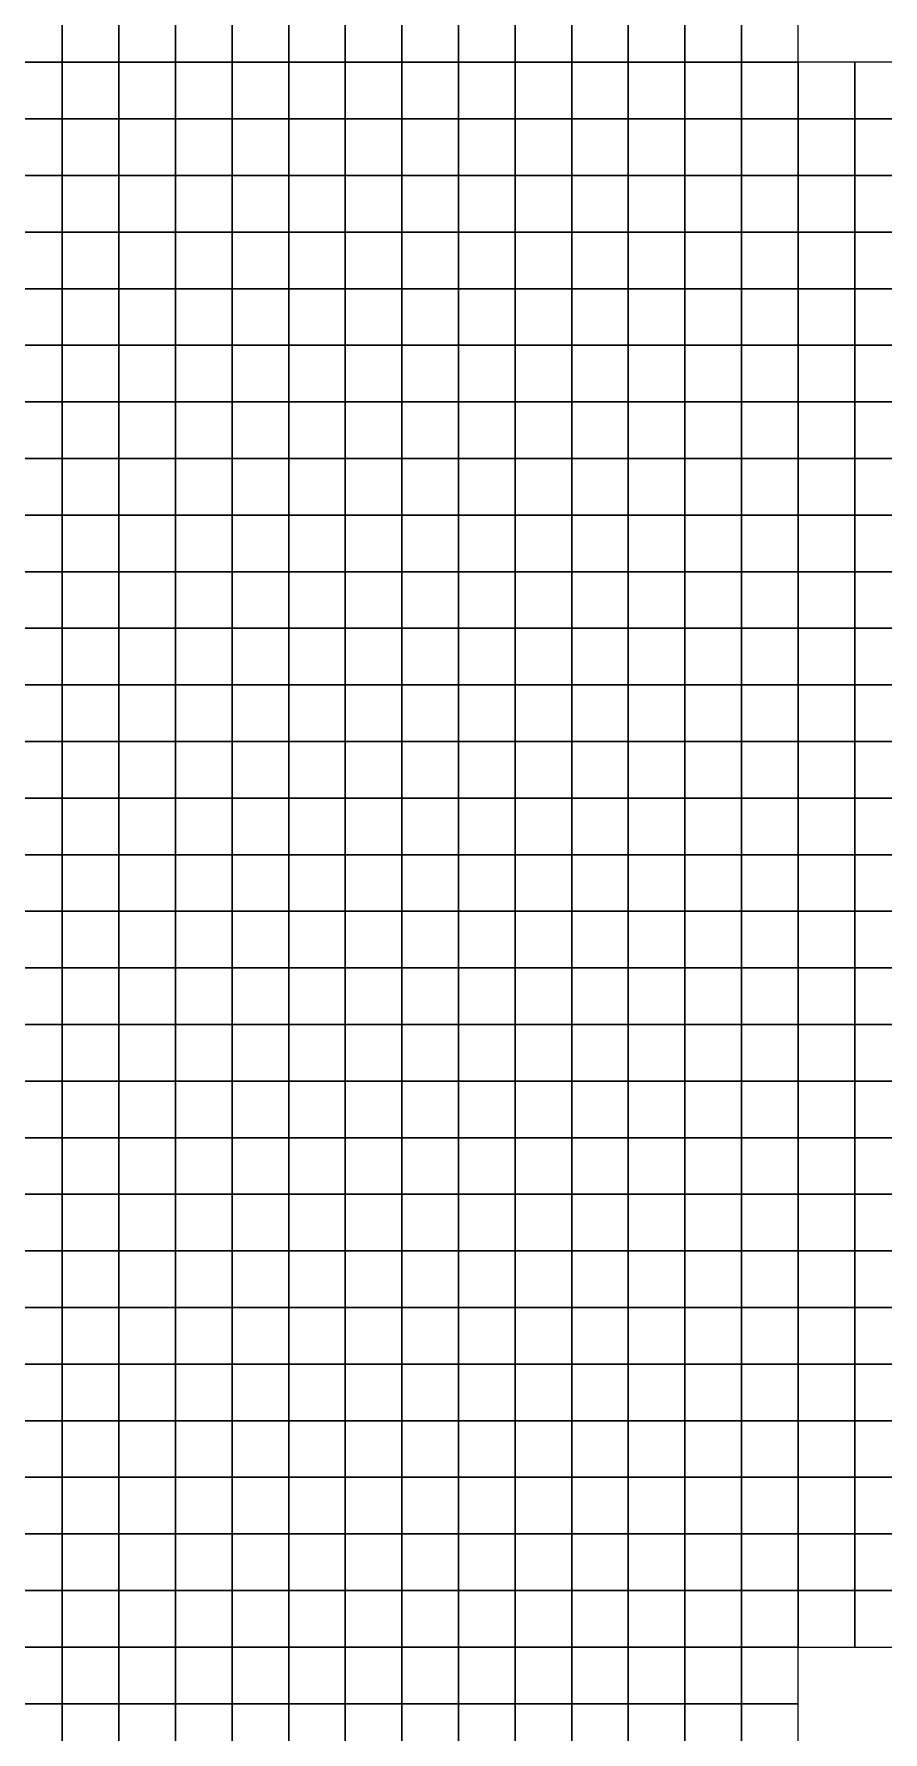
# Model space of a CAD drawing. Extents: x -2.8 to 74.5, y -0.2 to 18.4.
# Drawn here: x 27.07 to 30.07, y 5.9 to 11.9 of the extents above; entities that cross this region are included whole.
import ezdxf

# ---------------------------------------------------------------- set-up
doc = ezdxf.new("R2010")
doc.units = 0
doc.header["$MEASUREMENT"] = 0
doc.layers.add('layer_elements', color=7, linetype='Continuous')

msp = doc.modelspace()

# ---------------------------------------------------------------- linework, layer by layer
at = {"layer": 'layer_elements', "color": 51, "true_color": 0xffff73}
for points in [[(26.97, 11.8), (27.17, 11.8), (27.17, 12), (26.97, 12)], [(27.17, 11.8), (27.37, 11.8), (27.37, 12), (27.17, 12)], [(26.97, 11.6), (27.17, 11.6), (27.17, 11.8), (26.97, 11.8)], [(27.17, 11.6), (27.37, 11.6), (27.37, 11.8), (27.17, 11.8)], [(26.97, 11.4), (27.17, 11.4), (27.17, 11.6), (26.97, 11.6)]]:
    msp.add_3dface(points, dxfattribs=at)
at = {"layer": 'layer_elements', "color": 171, "true_color": 0x8080ff}
for points in [[(27.37, 11.8), (27.57, 11.8), (27.57, 12), (27.37, 12)], [(27.57, 11.8), (27.77, 11.8), (27.77, 12), (27.57, 12)], [(27.77, 11.8), (27.97, 11.8), (27.97, 12), (27.77, 12)], [(27.97, 11.8), (28.17, 11.8), (28.17, 12), (27.97, 12)], [(28.17, 11.8), (28.37, 11.8), (28.37, 12), (28.17, 12)], [(28.37, 11.8), (28.57, 11.8), (28.57, 12), (28.37, 12)], [(28.57, 11.8), (28.77, 11.8), (28.77, 12), (28.57, 12)], [(28.77, 11.8), (28.97, 11.8), (28.97, 12), (28.77, 12)], [(28.97, 11.8), (29.17, 11.8), (29.17, 12), (28.97, 12)], [(29.17, 11.8), (29.37, 11.8), (29.37, 12), (29.17, 12)], [(29.37, 11.8), (29.57, 11.8, 0), (29.57, 12, 0), (29.37, 12)], [(29.57, 11.8, 0), (29.77, 11.8), (29.77, 12), (29.57, 12, 0)], [(27.37, 11.6), (27.57, 11.6), (27.57, 11.8), (27.37, 11.8)], [(27.57, 11.6), (27.77, 11.6), (27.77, 11.8), (27.57, 11.8)], [(27.77, 11.6), (27.97, 11.6), (27.97, 11.8), (27.77, 11.8)], [(27.97, 11.6), (28.17, 11.6), (28.17, 11.8), (27.97, 11.8)], [(28.17, 11.6), (28.37, 11.6), (28.37, 11.8), (28.17, 11.8)], [(28.37, 11.6), (28.57, 11.6), (28.57, 11.8), (28.37, 11.8)], [(28.57, 11.6), (28.77, 11.6), (28.77, 11.8), (28.57, 11.8)], [(28.77, 11.6), (28.97, 11.6), (28.97, 11.8), (28.77, 11.8)], [(28.97, 11.6), (29.17, 11.6), (29.17, 11.8), (28.97, 11.8)], [(29.17, 11.6), (29.37, 11.6), (29.37, 11.8), (29.17, 11.8)], [(29.37, 11.6), (29.57, 11.6), (29.57, 11.8, 0), (29.37, 11.8)], [(29.57, 11.6), (29.77, 11.6, 0), (29.77, 11.8), (29.57, 11.8, 0)], [(29.77, 11.6, 0), (29.97, 11.6), (29.97, 11.8), (29.77, 11.8)], [(29.97, 11.6), (30.17, 11.6), (30.17, 11.8), (29.97, 11.8)], [(27.17, 11.4), (27.37, 11.4), (27.37, 11.6), (27.17, 11.6)], [(27.37, 11.4), (27.57, 11.4), (27.57, 11.6), (27.37, 11.6)], [(27.57, 11.4), (27.77, 11.4), (27.77, 11.6), (27.57, 11.6)], [(27.77, 11.4), (27.97, 11.4), (27.97, 11.6), (27.77, 11.6)], [(27.97, 11.4), (28.17, 11.4), (28.17, 11.6), (27.97, 11.6)], [(28.17, 11.4), (28.37, 11.4), (28.37, 11.6), (28.17, 11.6)], [(28.37, 11.4), (28.57, 11.4), (28.57, 11.6), (28.37, 11.6)], [(28.57, 11.4), (28.77, 11.4), (28.77, 11.6), (28.57, 11.6)], [(28.77, 11.4), (28.97, 11.4), (28.97, 11.6), (28.77, 11.6)], [(28.97, 11.4), (29.17, 11.4), (29.17, 11.6), (28.97, 11.6)], [(29.17, 11.4), (29.37, 11.4), (29.37, 11.6), (29.17, 11.6)], [(29.37, 11.4), (29.57, 11.4), (29.57, 11.6), (29.37, 11.6)], [(29.57, 11.4), (29.77, 11.4), (29.77, 11.6, 0), (29.57, 11.6)], [(29.77, 11.4), (29.97, 11.4), (29.97, 11.6), (29.77, 11.6, 0)], [(29.97, 11.4), (30.17, 11.4), (30.17, 11.6), (29.97, 11.6)], [(26.97, 11.2), (27.17, 11.2), (27.17, 11.4), (26.97, 11.4)], [(27.17, 11.2), (27.37, 11.2), (27.37, 11.4), (27.17, 11.4)], [(27.37, 11.2), (27.57, 11.2), (27.57, 11.4), (27.37, 11.4)], [(27.57, 11.2), (27.77, 11.2), (27.77, 11.4), (27.57, 11.4)], [(27.77, 11.2), (27.97, 11.2), (27.97, 11.4), (27.77, 11.4)], [(27.97, 11.2), (28.17, 11.2), (28.17, 11.4), (27.97, 11.4)], [(28.17, 11.2), (28.37, 11.2), (28.37, 11.4), (28.17, 11.4)], [(28.37, 11.2), (28.57, 11.2), (28.57, 11.4), (28.37, 11.4)], [(28.57, 11.2), (28.77, 11.2), (28.77, 11.4), (28.57, 11.4)], [(28.77, 11.2), (28.97, 11.2), (28.97, 11.4), (28.77, 11.4)], [(28.97, 11.2), (29.17, 11.2), (29.17, 11.4), (28.97, 11.4)], [(29.17, 11.2), (29.37, 11.2), (29.37, 11.4), (29.17, 11.4)], [(29.37, 11.2), (29.57, 11.2), (29.57, 11.4), (29.37, 11.4)], [(29.57, 11.2), (29.77, 11.2), (29.77, 11.4), (29.57, 11.4)], [(29.77, 11.2), (29.97, 11.2), (29.97, 11.4), (29.77, 11.4)], [(29.97, 11.2), (30.17, 11.2), (30.17, 11.4), (29.97, 11.4)], [(26.97, 11), (27.17, 11), (27.17, 11.2), (26.97, 11.2)], [(27.17, 11), (27.37, 11), (27.37, 11.2), (27.17, 11.2)], [(27.37, 11), (27.57, 11), (27.57, 11.2), (27.37, 11.2)], [(27.57, 11), (27.77, 11), (27.77, 11.2), (27.57, 11.2)], [(27.77, 11), (27.97, 11), (27.97, 11.2), (27.77, 11.2)], [(27.97, 11), (28.17, 11), (28.17, 11.2), (27.97, 11.2)], [(28.17, 11), (28.37, 11), (28.37, 11.2), (28.17, 11.2)], [(28.37, 11), (28.57, 11), (28.57, 11.2), (28.37, 11.2)], [(28.57, 11), (28.77, 11), (28.77, 11.2), (28.57, 11.2)], [(28.77, 11), (28.97, 11), (28.97, 11.2), (28.77, 11.2)], [(28.97, 11), (29.17, 11), (29.17, 11.2), (28.97, 11.2)], [(29.17, 11), (29.37, 11), (29.37, 11.2), (29.17, 11.2)], [(29.37, 11), (29.57, 11), (29.57, 11.2), (29.37, 11.2)], [(29.57, 11), (29.77, 11), (29.77, 11.2), (29.57, 11.2)], [(29.77, 11), (29.97, 11), (29.97, 11.2), (29.77, 11.2)], [(29.97, 11), (30.17, 11), (30.17, 11.2), (29.97, 11.2)], [(26.97, 10.8), (27.17, 10.8), (27.17, 11), (26.97, 11)], [(27.17, 10.8), (27.37, 10.8), (27.37, 11), (27.17, 11)], [(27.37, 10.8), (27.57, 10.8), (27.57, 11), (27.37, 11)], [(27.57, 10.8), (27.77, 10.8), (27.77, 11), (27.57, 11)], [(27.77, 10.8), (27.97, 10.8), (27.97, 11), (27.77, 11)], [(27.97, 10.8), (28.17, 10.8), (28.17, 11), (27.97, 11)], [(28.17, 10.8), (28.37, 10.8), (28.37, 11), (28.17, 11)], [(28.37, 10.8), (28.57, 10.8), (28.57, 11), (28.37, 11)], [(28.57, 10.8), (28.77, 10.8), (28.77, 11), (28.57, 11)], [(28.77, 10.8), (28.97, 10.8), (28.97, 11), (28.77, 11)], [(28.97, 10.8), (29.17, 10.8), (29.17, 11), (28.97, 11)], [(29.17, 10.8), (29.37, 10.8), (29.37, 11), (29.17, 11)], [(29.37, 10.8), (29.57, 10.8), (29.57, 11), (29.37, 11)], [(29.57, 10.8), (29.77, 10.8), (29.77, 11), (29.57, 11)], [(29.77, 10.8), (29.97, 10.8), (29.97, 11), (29.77, 11)], [(29.97, 10.8), (30.17, 10.8), (30.17, 11), (29.97, 11)], [(26.97, 10.6), (27.17, 10.6), (27.17, 10.8), (26.97, 10.8)], [(27.17, 10.6), (27.37, 10.6), (27.37, 10.8), (27.17, 10.8)], [(27.37, 10.6), (27.57, 10.6), (27.57, 10.8), (27.37, 10.8)], [(27.57, 10.6), (27.77, 10.6), (27.77, 10.8), (27.57, 10.8)], [(27.77, 10.6), (27.97, 10.6), (27.97, 10.8), (27.77, 10.8)], [(27.97, 10.6), (28.17, 10.6), (28.17, 10.8), (27.97, 10.8)], [(28.17, 10.6), (28.37, 10.6), (28.37, 10.8), (28.17, 10.8)], [(28.37, 10.6), (28.57, 10.6), (28.57, 10.8), (28.37, 10.8)], [(28.57, 10.6), (28.77, 10.6), (28.77, 10.8), (28.57, 10.8)], [(28.77, 10.6), (28.97, 10.6), (28.97, 10.8), (28.77, 10.8)], [(28.97, 10.6), (29.17, 10.6), (29.17, 10.8), (28.97, 10.8)], [(29.17, 10.6), (29.37, 10.6), (29.37, 10.8), (29.17, 10.8)], [(29.37, 10.6), (29.57, 10.6), (29.57, 10.8), (29.37, 10.8)], [(29.57, 10.6), (29.77, 10.6), (29.77, 10.8), (29.57, 10.8)], [(29.77, 10.6), (29.97, 10.6), (29.97, 10.8), (29.77, 10.8)], [(29.97, 10.6), (30.17, 10.6), (30.17, 10.8), (29.97, 10.8)], [(26.97, 10.4), (27.17, 10.4), (27.17, 10.6), (26.97, 10.6)], [(27.17, 10.4), (27.37, 10.4), (27.37, 10.6), (27.17, 10.6)], [(27.37, 10.4), (27.57, 10.4), (27.57, 10.6), (27.37, 10.6)], [(27.57, 10.4), (27.77, 10.4), (27.77, 10.6), (27.57, 10.6)], [(27.77, 10.4), (27.97, 10.4), (27.97, 10.6), (27.77, 10.6)], [(27.97, 10.4), (28.17, 10.4), (28.17, 10.6), (27.97, 10.6)], [(28.17, 10.4), (28.37, 10.4), (28.37, 10.6), (28.17, 10.6)], [(28.37, 10.4), (28.57, 10.4), (28.57, 10.6), (28.37, 10.6)], [(28.57, 10.4), (28.77, 10.4), (28.77, 10.6), (28.57, 10.6)], [(28.77, 10.4), (28.97, 10.4), (28.97, 10.6), (28.77, 10.6)], [(28.97, 10.4), (29.17, 10.4), (29.17, 10.6), (28.97, 10.6)], [(29.17, 10.4), (29.37, 10.4), (29.37, 10.6), (29.17, 10.6)], [(29.37, 10.4), (29.57, 10.4), (29.57, 10.6), (29.37, 10.6)], [(29.57, 10.4), (29.77, 10.4), (29.77, 10.6), (29.57, 10.6)], [(29.77, 10.4), (29.97, 10.4), (29.97, 10.6), (29.77, 10.6)], [(29.97, 10.4), (30.17, 10.4), (30.17, 10.6), (29.97, 10.6)], [(26.97, 10.2), (27.17, 10.2), (27.17, 10.4), (26.97, 10.4)], [(27.17, 10.2), (27.37, 10.2), (27.37, 10.4), (27.17, 10.4)], [(27.37, 10.2), (27.57, 10.2), (27.57, 10.4), (27.37, 10.4)], [(27.57, 10.2), (27.77, 10.2), (27.77, 10.4), (27.57, 10.4)], [(27.77, 10.2), (27.97, 10.2), (27.97, 10.4), (27.77, 10.4)], [(27.97, 10.2), (28.17, 10.2), (28.17, 10.4), (27.97, 10.4)], [(28.17, 10.2), (28.37, 10.2), (28.37, 10.4), (28.17, 10.4)], [(28.37, 10.2), (28.57, 10.2), (28.57, 10.4), (28.37, 10.4)], [(28.57, 10.2), (28.77, 10.2), (28.77, 10.4), (28.57, 10.4)], [(28.77, 10.2), (28.97, 10.2), (28.97, 10.4), (28.77, 10.4)], [(28.97, 10.2), (29.17, 10.2), (29.17, 10.4), (28.97, 10.4)], [(29.17, 10.2), (29.37, 10.2), (29.37, 10.4), (29.17, 10.4)], [(29.37, 10.2), (29.57, 10.2), (29.57, 10.4), (29.37, 10.4)], [(29.57, 10.2), (29.77, 10.2), (29.77, 10.4), (29.57, 10.4)], [(29.77, 10.2), (29.97, 10.2), (29.97, 10.4), (29.77, 10.4)], [(29.97, 10.2), (30.17, 10.2), (30.17, 10.4), (29.97, 10.4)], [(26.97, 10), (27.17, 10), (27.17, 10.2), (26.97, 10.2)], [(27.17, 10), (27.37, 10), (27.37, 10.2), (27.17, 10.2)], [(27.37, 10), (27.57, 10), (27.57, 10.2), (27.37, 10.2)], [(27.57, 10), (27.77, 10), (27.77, 10.2), (27.57, 10.2)], [(27.77, 10), (27.97, 10), (27.97, 10.2), (27.77, 10.2)], [(27.97, 10), (28.17, 10), (28.17, 10.2), (27.97, 10.2)], [(28.17, 10), (28.37, 10), (28.37, 10.2), (28.17, 10.2)], [(28.37, 10), (28.57, 10), (28.57, 10.2), (28.37, 10.2)], [(28.57, 10), (28.77, 10), (28.77, 10.2), (28.57, 10.2)], [(28.77, 10), (28.97, 10), (28.97, 10.2), (28.77, 10.2)], [(28.97, 10), (29.17, 10), (29.17, 10.2), (28.97, 10.2)], [(29.17, 10), (29.37, 10), (29.37, 10.2), (29.17, 10.2)], [(29.37, 10), (29.57, 10), (29.57, 10.2), (29.37, 10.2)], [(29.57, 10), (29.77, 10), (29.77, 10.2), (29.57, 10.2)], [(29.77, 10), (29.97, 10), (29.97, 10.2), (29.77, 10.2)], [(29.97, 10), (30.17, 10), (30.17, 10.2), (29.97, 10.2)], [(26.97, 9.8), (27.17, 9.8), (27.17, 10), (26.97, 10)], [(27.17, 9.8), (27.37, 9.8), (27.37, 10), (27.17, 10)], [(27.37, 9.8), (27.57, 9.8), (27.57, 10), (27.37, 10)], [(27.57, 9.8), (27.77, 9.8), (27.77, 10), (27.57, 10)], [(27.77, 9.8), (27.97, 9.8), (27.97, 10), (27.77, 10)], [(27.97, 9.8), (28.17, 9.8), (28.17, 10), (27.97, 10)], [(28.17, 9.8), (28.37, 9.8), (28.37, 10), (28.17, 10)], [(28.37, 9.8), (28.57, 9.8), (28.57, 10), (28.37, 10)], [(28.57, 9.8), (28.77, 9.8), (28.77, 10), (28.57, 10)], [(28.77, 9.8), (28.97, 9.8), (28.97, 10), (28.77, 10)], [(28.97, 9.8), (29.17, 9.8), (29.17, 10), (28.97, 10)], [(29.17, 9.8), (29.37, 9.8), (29.37, 10), (29.17, 10)], [(29.37, 9.8), (29.57, 9.8), (29.57, 10), (29.37, 10)], [(29.57, 9.8), (29.77, 9.8), (29.77, 10), (29.57, 10)], [(29.77, 9.8), (29.97, 9.8), (29.97, 10), (29.77, 10)], [(29.97, 9.8), (30.17, 9.8), (30.17, 10), (29.97, 10)], [(26.97, 9.6), (27.17, 9.6), (27.17, 9.8), (26.97, 9.8)], [(27.17, 9.6), (27.37, 9.6), (27.37, 9.8), (27.17, 9.8)], [(27.37, 9.6), (27.57, 9.6), (27.57, 9.8), (27.37, 9.8)], [(27.57, 9.6), (27.77, 9.6), (27.77, 9.8), (27.57, 9.8)], [(27.77, 9.6), (27.97, 9.6), (27.97, 9.8), (27.77, 9.8)], [(27.97, 9.6), (28.17, 9.6), (28.17, 9.8), (27.97, 9.8)], [(28.17, 9.6), (28.37, 9.6), (28.37, 9.8), (28.17, 9.8)], [(28.37, 9.6), (28.57, 9.6), (28.57, 9.8), (28.37, 9.8)], [(28.57, 9.6), (28.77, 9.6), (28.77, 9.8), (28.57, 9.8)], [(28.77, 9.6), (28.97, 9.6), (28.97, 9.8), (28.77, 9.8)], [(28.97, 9.6), (29.17, 9.6), (29.17, 9.8), (28.97, 9.8)], [(29.17, 9.6), (29.37, 9.6), (29.37, 9.8), (29.17, 9.8)], [(29.37, 9.6), (29.57, 9.6), (29.57, 9.8), (29.37, 9.8)], [(29.57, 9.6), (29.77, 9.6), (29.77, 9.8), (29.57, 9.8)], [(29.77, 9.6), (29.97, 9.6), (29.97, 9.8), (29.77, 9.8)], [(29.97, 9.6), (30.17, 9.6), (30.17, 9.8), (29.97, 9.8)], [(26.97, 9.4), (27.17, 9.4), (27.17, 9.6), (26.97, 9.6)], [(27.17, 9.4), (27.37, 9.4), (27.37, 9.6), (27.17, 9.6)], [(27.37, 9.4), (27.57, 9.4), (27.57, 9.6), (27.37, 9.6)], [(27.57, 9.4), (27.77, 9.4), (27.77, 9.6), (27.57, 9.6)], [(27.77, 9.4), (27.97, 9.4), (27.97, 9.6), (27.77, 9.6)], [(27.97, 9.4), (28.17, 9.4), (28.17, 9.6), (27.97, 9.6)], [(28.17, 9.4), (28.37, 9.4), (28.37, 9.6), (28.17, 9.6)], [(28.37, 9.4), (28.57, 9.4), (28.57, 9.6), (28.37, 9.6)], [(28.57, 9.4), (28.77, 9.4), (28.77, 9.6), (28.57, 9.6)], [(28.77, 9.4), (28.97, 9.4), (28.97, 9.6), (28.77, 9.6)], [(28.97, 9.4), (29.17, 9.4), (29.17, 9.6), (28.97, 9.6)], [(29.17, 9.4), (29.37, 9.4), (29.37, 9.6), (29.17, 9.6)], [(29.37, 9.4), (29.57, 9.4), (29.57, 9.6), (29.37, 9.6)], [(29.57, 9.4), (29.77, 9.4), (29.77, 9.6), (29.57, 9.6)], [(29.77, 9.4), (29.97, 9.4), (29.97, 9.6), (29.77, 9.6)], [(29.97, 9.4), (30.17, 9.4), (30.17, 9.6), (29.97, 9.6)], [(26.97, 9.2), (27.17, 9.2), (27.17, 9.4), (26.97, 9.4)], [(27.17, 9.2), (27.37, 9.2), (27.37, 9.4), (27.17, 9.4)], [(27.37, 9.2), (27.57, 9.2), (27.57, 9.4), (27.37, 9.4)], [(27.57, 9.2), (27.77, 9.2), (27.77, 9.4), (27.57, 9.4)], [(27.77, 9.2), (27.97, 9.2), (27.97, 9.4), (27.77, 9.4)], [(27.97, 9.2), (28.17, 9.2), (28.17, 9.4), (27.97, 9.4)], [(28.17, 9.2), (28.37, 9.2), (28.37, 9.4), (28.17, 9.4)], [(28.37, 9.2), (28.57, 9.2), (28.57, 9.4), (28.37, 9.4)], [(28.57, 9.2), (28.77, 9.2), (28.77, 9.4), (28.57, 9.4)], [(28.77, 9.2), (28.97, 9.2), (28.97, 9.4), (28.77, 9.4)], [(28.97, 9.2), (29.17, 9.2), (29.17, 9.4), (28.97, 9.4)], [(29.17, 9.2), (29.37, 9.2), (29.37, 9.4), (29.17, 9.4)], [(29.37, 9.2), (29.57, 9.2), (29.57, 9.4), (29.37, 9.4)], [(29.57, 9.2), (29.77, 9.2), (29.77, 9.4), (29.57, 9.4)], [(29.77, 9.2), (29.97, 9.2), (29.97, 9.4), (29.77, 9.4)], [(29.97, 9.2), (30.17, 9.2), (30.17, 9.4), (29.97, 9.4)], [(26.97, 9), (27.17, 9), (27.17, 9.2), (26.97, 9.2)], [(27.17, 9), (27.37, 9), (27.37, 9.2), (27.17, 9.2)], [(27.37, 9), (27.57, 9), (27.57, 9.2), (27.37, 9.2)], [(27.57, 9), (27.77, 9), (27.77, 9.2), (27.57, 9.2)], [(27.77, 9), (27.97, 9), (27.97, 9.2), (27.77, 9.2)], [(27.97, 9), (28.17, 9), (28.17, 9.2), (27.97, 9.2)], [(28.17, 9), (28.37, 9), (28.37, 9.2), (28.17, 9.2)], [(28.37, 9), (28.57, 9), (28.57, 9.2), (28.37, 9.2)], [(28.57, 9), (28.77, 9), (28.77, 9.2), (28.57, 9.2)], [(28.77, 9), (28.97, 9), (28.97, 9.2), (28.77, 9.2)], [(28.97, 9), (29.17, 9), (29.17, 9.2), (28.97, 9.2)], [(29.17, 9), (29.37, 9), (29.37, 9.2), (29.17, 9.2)], [(29.37, 9), (29.57, 9), (29.57, 9.2), (29.37, 9.2)], [(29.57, 9), (29.77, 9), (29.77, 9.2), (29.57, 9.2)], [(29.77, 9), (29.97, 9), (29.97, 9.2), (29.77, 9.2)], [(29.97, 9), (30.17, 9), (30.17, 9.2), (29.97, 9.2)], [(26.97, 8.8), (27.17, 8.8), (27.17, 9), (26.97, 9)], [(27.17, 8.8), (27.37, 8.8), (27.37, 9), (27.17, 9)], [(27.37, 8.8), (27.57, 8.8), (27.57, 9), (27.37, 9)], [(27.57, 8.8), (27.77, 8.8), (27.77, 9), (27.57, 9)], [(27.77, 8.8), (27.97, 8.8), (27.97, 9), (27.77, 9)], [(27.97, 8.8), (28.17, 8.8), (28.17, 9), (27.97, 9)], [(28.17, 8.8), (28.37, 8.8), (28.37, 9), (28.17, 9)], [(28.37, 8.8), (28.57, 8.8), (28.57, 9), (28.37, 9)], [(28.57, 8.8), (28.77, 8.8), (28.77, 9), (28.57, 9)], [(28.77, 8.8), (28.97, 8.8), (28.97, 9), (28.77, 9)], [(28.97, 8.8), (29.17, 8.8), (29.17, 9), (28.97, 9)], [(29.17, 8.8), (29.37, 8.8), (29.37, 9), (29.17, 9)], [(29.37, 8.8), (29.57, 8.8), (29.57, 9), (29.37, 9)], [(29.57, 8.8), (29.77, 8.8), (29.77, 9), (29.57, 9)], [(29.77, 8.8), (29.97, 8.8), (29.97, 9), (29.77, 9)], [(29.97, 8.8), (30.17, 8.8), (30.17, 9), (29.97, 9)], [(26.97, 8.6), (27.17, 8.6), (27.17, 8.8), (26.97, 8.8)], [(27.17, 8.6), (27.37, 8.6), (27.37, 8.8), (27.17, 8.8)], [(27.37, 8.6), (27.57, 8.6), (27.57, 8.8), (27.37, 8.8)], [(27.57, 8.6), (27.77, 8.6), (27.77, 8.8), (27.57, 8.8)], [(27.77, 8.6), (27.97, 8.6), (27.97, 8.8), (27.77, 8.8)], [(27.97, 8.6), (28.17, 8.6), (28.17, 8.8), (27.97, 8.8)], [(28.17, 8.6), (28.37, 8.6), (28.37, 8.8), (28.17, 8.8)], [(28.37, 8.6), (28.57, 8.6), (28.57, 8.8), (28.37, 8.8)], [(28.57, 8.6), (28.77, 8.6), (28.77, 8.8), (28.57, 8.8)], [(28.77, 8.6), (28.97, 8.6), (28.97, 8.8), (28.77, 8.8)], [(28.97, 8.6), (29.17, 8.6), (29.17, 8.8), (28.97, 8.8)], [(29.17, 8.6), (29.37, 8.6), (29.37, 8.8), (29.17, 8.8)], [(29.37, 8.6), (29.57, 8.6), (29.57, 8.8), (29.37, 8.8)], [(29.57, 8.6), (29.77, 8.6), (29.77, 8.8), (29.57, 8.8)], [(29.77, 8.6), (29.97, 8.6), (29.97, 8.8), (29.77, 8.8)], [(29.97, 8.6), (30.17, 8.6), (30.17, 8.8), (29.97, 8.8)], [(26.97, 8.4), (27.17, 8.4), (27.17, 8.6), (26.97, 8.6)], [(27.17, 8.4), (27.37, 8.4), (27.37, 8.6), (27.17, 8.6)], [(27.37, 8.4), (27.57, 8.4), (27.57, 8.6), (27.37, 8.6)], [(27.57, 8.4), (27.77, 8.4), (27.77, 8.6), (27.57, 8.6)], [(27.77, 8.4), (27.97, 8.4), (27.97, 8.6), (27.77, 8.6)], [(27.97, 8.4), (28.17, 8.4), (28.17, 8.6), (27.97, 8.6)], [(28.17, 8.4), (28.37, 8.4), (28.37, 8.6), (28.17, 8.6)], [(28.37, 8.4), (28.57, 8.4), (28.57, 8.6), (28.37, 8.6)], [(28.57, 8.4), (28.77, 8.4), (28.77, 8.6), (28.57, 8.6)], [(28.77, 8.4), (28.97, 8.4), (28.97, 8.6), (28.77, 8.6)], [(28.97, 8.4), (29.17, 8.4), (29.17, 8.6), (28.97, 8.6)], [(29.17, 8.4), (29.37, 8.4), (29.37, 8.6), (29.17, 8.6)], [(29.37, 8.4), (29.57, 8.4), (29.57, 8.6), (29.37, 8.6)], [(29.57, 8.4), (29.77, 8.4), (29.77, 8.6), (29.57, 8.6)], [(29.77, 8.4), (29.97, 8.4), (29.97, 8.6), (29.77, 8.6)], [(29.97, 8.4), (30.17, 8.4), (30.17, 8.6), (29.97, 8.6)], [(26.97, 8.2), (27.17, 8.2), (27.17, 8.4), (26.97, 8.4)], [(27.17, 8.2), (27.37, 8.2), (27.37, 8.4), (27.17, 8.4)], [(27.37, 8.2), (27.57, 8.2), (27.57, 8.4), (27.37, 8.4)], [(27.57, 8.2), (27.77, 8.2), (27.77, 8.4), (27.57, 8.4)], [(27.77, 8.2), (27.97, 8.2), (27.97, 8.4), (27.77, 8.4)], [(27.97, 8.2), (28.17, 8.2), (28.17, 8.4), (27.97, 8.4)], [(28.17, 8.2), (28.37, 8.2), (28.37, 8.4), (28.17, 8.4)], [(28.37, 8.2), (28.57, 8.2), (28.57, 8.4), (28.37, 8.4)], [(28.57, 8.2), (28.77, 8.2), (28.77, 8.4), (28.57, 8.4)], [(28.77, 8.2), (28.97, 8.2), (28.97, 8.4), (28.77, 8.4)], [(28.97, 8.2), (29.17, 8.2), (29.17, 8.4), (28.97, 8.4)], [(29.17, 8.2), (29.37, 8.2), (29.37, 8.4), (29.17, 8.4)], [(29.37, 8.2), (29.57, 8.2), (29.57, 8.4), (29.37, 8.4)], [(29.57, 8.2), (29.77, 8.2), (29.77, 8.4), (29.57, 8.4)], [(29.77, 8.2), (29.97, 8.2), (29.97, 8.4), (29.77, 8.4)], [(29.97, 8.2), (30.17, 8.2), (30.17, 8.4), (29.97, 8.4)], [(26.97, 8), (27.17, 8), (27.17, 8.2), (26.97, 8.2)], [(27.17, 8), (27.37, 8), (27.37, 8.2), (27.17, 8.2)], [(27.37, 8), (27.57, 8), (27.57, 8.2), (27.37, 8.2)], [(27.57, 8), (27.77, 8), (27.77, 8.2), (27.57, 8.2)], [(27.77, 8), (27.97, 8), (27.97, 8.2), (27.77, 8.2)], [(27.97, 8), (28.17, 8), (28.17, 8.2), (27.97, 8.2)], [(28.17, 8), (28.37, 8), (28.37, 8.2), (28.17, 8.2)], [(28.37, 8), (28.57, 8), (28.57, 8.2), (28.37, 8.2)], [(28.57, 8), (28.77, 8), (28.77, 8.2), (28.57, 8.2)], [(28.77, 8), (28.97, 8), (28.97, 8.2), (28.77, 8.2)], [(28.97, 8), (29.17, 8), (29.17, 8.2), (28.97, 8.2)], [(29.17, 8), (29.37, 8), (29.37, 8.2), (29.17, 8.2)], [(29.37, 8), (29.57, 8), (29.57, 8.2), (29.37, 8.2)], [(29.57, 8), (29.77, 8), (29.77, 8.2), (29.57, 8.2)], [(29.77, 8), (29.97, 8), (29.97, 8.2), (29.77, 8.2)], [(29.97, 8), (30.17, 8), (30.17, 8.2), (29.97, 8.2)], [(26.97, 7.8), (27.17, 7.8), (27.17, 8), (26.97, 8)], [(27.17, 7.8), (27.37, 7.8), (27.37, 8), (27.17, 8)], [(27.37, 7.8), (27.57, 7.8), (27.57, 8), (27.37, 8)], [(27.57, 7.8), (27.77, 7.8), (27.77, 8), (27.57, 8)], [(27.77, 7.8), (27.97, 7.8), (27.97, 8), (27.77, 8)], [(27.97, 7.8), (28.17, 7.8), (28.17, 8), (27.97, 8)], [(28.17, 7.8), (28.37, 7.8), (28.37, 8), (28.17, 8)], [(28.37, 7.8), (28.57, 7.8), (28.57, 8), (28.37, 8)], [(28.57, 7.8), (28.77, 7.8), (28.77, 8), (28.57, 8)], [(28.77, 7.8), (28.97, 7.8), (28.97, 8), (28.77, 8)], [(28.97, 7.8), (29.17, 7.8), (29.17, 8), (28.97, 8)], [(29.17, 7.8), (29.37, 7.8), (29.37, 8), (29.17, 8)], [(29.37, 7.8), (29.57, 7.8), (29.57, 8), (29.37, 8)], [(29.57, 7.8), (29.77, 7.8), (29.77, 8), (29.57, 8)], [(29.77, 7.8), (29.97, 7.8), (29.97, 8), (29.77, 8)], [(29.97, 7.8), (30.17, 7.8), (30.17, 8), (29.97, 8)], [(26.97, 7.6), (27.17, 7.6), (27.17, 7.8), (26.97, 7.8)], [(27.17, 7.6), (27.37, 7.6), (27.37, 7.8), (27.17, 7.8)], [(27.37, 7.6), (27.57, 7.6), (27.57, 7.8), (27.37, 7.8)], [(27.57, 7.6), (27.77, 7.6), (27.77, 7.8), (27.57, 7.8)], [(27.77, 7.6), (27.97, 7.6), (27.97, 7.8), (27.77, 7.8)], [(27.97, 7.6), (28.17, 7.6), (28.17, 7.8), (27.97, 7.8)], [(28.17, 7.6), (28.37, 7.6), (28.37, 7.8), (28.17, 7.8)], [(28.37, 7.6), (28.57, 7.6), (28.57, 7.8), (28.37, 7.8)], [(28.57, 7.6), (28.77, 7.6), (28.77, 7.8), (28.57, 7.8)], [(28.77, 7.6), (28.97, 7.6), (28.97, 7.8), (28.77, 7.8)], [(28.97, 7.6), (29.17, 7.6), (29.17, 7.8), (28.97, 7.8)], [(29.17, 7.6), (29.37, 7.6), (29.37, 7.8), (29.17, 7.8)], [(29.37, 7.6), (29.57, 7.6), (29.57, 7.8), (29.37, 7.8)], [(29.57, 7.6), (29.77, 7.6), (29.77, 7.8), (29.57, 7.8)], [(29.77, 7.6), (29.97, 7.6), (29.97, 7.8), (29.77, 7.8)], [(29.97, 7.6), (30.17, 7.6), (30.17, 7.8), (29.97, 7.8)], [(26.97, 7.4), (27.17, 7.4), (27.17, 7.6), (26.97, 7.6)], [(27.17, 7.4), (27.37, 7.4), (27.37, 7.6), (27.17, 7.6)], [(27.37, 7.4), (27.57, 7.4), (27.57, 7.6), (27.37, 7.6)], [(27.57, 7.4), (27.77, 7.4), (27.77, 7.6), (27.57, 7.6)], [(27.77, 7.4), (27.97, 7.4), (27.97, 7.6), (27.77, 7.6)], [(27.97, 7.4), (28.17, 7.4), (28.17, 7.6), (27.97, 7.6)], [(28.17, 7.4), (28.37, 7.4), (28.37, 7.6), (28.17, 7.6)], [(28.37, 7.4), (28.57, 7.4), (28.57, 7.6), (28.37, 7.6)], [(28.57, 7.4), (28.77, 7.4), (28.77, 7.6), (28.57, 7.6)], [(28.77, 7.4), (28.97, 7.4), (28.97, 7.6), (28.77, 7.6)], [(28.97, 7.4), (29.17, 7.4), (29.17, 7.6), (28.97, 7.6)], [(29.17, 7.4), (29.37, 7.4), (29.37, 7.6), (29.17, 7.6)], [(29.37, 7.4), (29.57, 7.4), (29.57, 7.6), (29.37, 7.6)], [(29.57, 7.4), (29.77, 7.4), (29.77, 7.6), (29.57, 7.6)], [(29.77, 7.4), (29.97, 7.4), (29.97, 7.6), (29.77, 7.6)], [(29.97, 7.4), (30.17, 7.4), (30.17, 7.6), (29.97, 7.6)], [(26.97, 7.2), (27.17, 7.2), (27.17, 7.4), (26.97, 7.4)], [(27.17, 7.2), (27.37, 7.2), (27.37, 7.4), (27.17, 7.4)], [(27.37, 7.2), (27.57, 7.2), (27.57, 7.4), (27.37, 7.4)], [(27.57, 7.2), (27.77, 7.2), (27.77, 7.4), (27.57, 7.4)], [(27.77, 7.2), (27.97, 7.2), (27.97, 7.4), (27.77, 7.4)], [(27.97, 7.2), (28.17, 7.2), (28.17, 7.4), (27.97, 7.4)], [(28.17, 7.2), (28.37, 7.2), (28.37, 7.4), (28.17, 7.4)], [(28.37, 7.2), (28.57, 7.2), (28.57, 7.4), (28.37, 7.4)], [(28.57, 7.2), (28.77, 7.2), (28.77, 7.4), (28.57, 7.4)], [(28.77, 7.2), (28.97, 7.2), (28.97, 7.4), (28.77, 7.4)], [(28.97, 7.2), (29.17, 7.2), (29.17, 7.4), (28.97, 7.4)], [(29.17, 7.2), (29.37, 7.2), (29.37, 7.4), (29.17, 7.4)], [(29.37, 7.2), (29.57, 7.2), (29.57, 7.4), (29.37, 7.4)], [(29.57, 7.2), (29.77, 7.2), (29.77, 7.4), (29.57, 7.4)], [(29.77, 7.2), (29.97, 7.2), (29.97, 7.4), (29.77, 7.4)], [(29.97, 7.2), (30.17, 7.2), (30.17, 7.4), (29.97, 7.4)], [(26.97, 7), (27.17, 7), (27.17, 7.2), (26.97, 7.2)], [(27.17, 7), (27.37, 7), (27.37, 7.2), (27.17, 7.2)], [(27.37, 7), (27.57, 7), (27.57, 7.2), (27.37, 7.2)], [(27.57, 7), (27.77, 7), (27.77, 7.2), (27.57, 7.2)], [(27.77, 7), (27.97, 7), (27.97, 7.2), (27.77, 7.2)], [(27.97, 7), (28.17, 7), (28.17, 7.2), (27.97, 7.2)], [(28.17, 7), (28.37, 7), (28.37, 7.2), (28.17, 7.2)], [(28.37, 7), (28.57, 7), (28.57, 7.2), (28.37, 7.2)], [(28.57, 7), (28.77, 7), (28.77, 7.2), (28.57, 7.2)], [(28.77, 7), (28.97, 7), (28.97, 7.2), (28.77, 7.2)], [(28.97, 7), (29.17, 7), (29.17, 7.2), (28.97, 7.2)], [(29.17, 7), (29.37, 7), (29.37, 7.2), (29.17, 7.2)], [(29.37, 7), (29.57, 7), (29.57, 7.2), (29.37, 7.2)], [(29.57, 7), (29.77, 7), (29.77, 7.2), (29.57, 7.2)], [(29.77, 7), (29.97, 7), (29.97, 7.2), (29.77, 7.2)], [(29.97, 7), (30.17, 7), (30.17, 7.2), (29.97, 7.2)], [(26.97, 6.8), (27.17, 6.8), (27.17, 7), (26.97, 7)], [(27.17, 6.8), (27.37, 6.8), (27.37, 7), (27.17, 7)], [(27.37, 6.8), (27.57, 6.8), (27.57, 7), (27.37, 7)], [(27.57, 6.8), (27.77, 6.8), (27.77, 7), (27.57, 7)], [(27.77, 6.8), (27.97, 6.8), (27.97, 7), (27.77, 7)], [(27.97, 6.8), (28.17, 6.8), (28.17, 7), (27.97, 7)], [(28.17, 6.8), (28.37, 6.8), (28.37, 7), (28.17, 7)], [(28.37, 6.8), (28.57, 6.8), (28.57, 7), (28.37, 7)], [(28.57, 6.8), (28.77, 6.8), (28.77, 7), (28.57, 7)], [(28.77, 6.8), (28.97, 6.8), (28.97, 7), (28.77, 7)], [(28.97, 6.8), (29.17, 6.8), (29.17, 7), (28.97, 7)], [(29.17, 6.8), (29.37, 6.8), (29.37, 7), (29.17, 7)], [(29.37, 6.8), (29.57, 6.8), (29.57, 7), (29.37, 7)], [(29.57, 6.8), (29.77, 6.8), (29.77, 7), (29.57, 7)], [(29.77, 6.8), (29.97, 6.8), (29.97, 7), (29.77, 7)], [(29.97, 6.8), (30.17, 6.8), (30.17, 7), (29.97, 7)], [(26.97, 6.6), (27.17, 6.6), (27.17, 6.8), (26.97, 6.8)], [(27.17, 6.6), (27.37, 6.6), (27.37, 6.8), (27.17, 6.8)], [(27.37, 6.6), (27.57, 6.6), (27.57, 6.8), (27.37, 6.8)], [(27.57, 6.6), (27.77, 6.6), (27.77, 6.8), (27.57, 6.8)], [(27.77, 6.6), (27.97, 6.6), (27.97, 6.8), (27.77, 6.8)], [(27.97, 6.6), (28.17, 6.6), (28.17, 6.8), (27.97, 6.8)], [(28.17, 6.6), (28.37, 6.6), (28.37, 6.8), (28.17, 6.8)], [(28.37, 6.6), (28.57, 6.6), (28.57, 6.8), (28.37, 6.8)], [(28.57, 6.6), (28.77, 6.6), (28.77, 6.8), (28.57, 6.8)], [(28.77, 6.6), (28.97, 6.6), (28.97, 6.8), (28.77, 6.8)], [(28.97, 6.6), (29.17, 6.6), (29.17, 6.8), (28.97, 6.8)], [(29.17, 6.6), (29.37, 6.6), (29.37, 6.8), (29.17, 6.8)], [(29.37, 6.6), (29.57, 6.6), (29.57, 6.8), (29.37, 6.8)], [(29.57, 6.6), (29.77, 6.6), (29.77, 6.8), (29.57, 6.8)], [(29.77, 6.6), (29.97, 6.6), (29.97, 6.8), (29.77, 6.8)], [(29.97, 6.6), (30.17, 6.6), (30.17, 6.8), (29.97, 6.8)], [(26.97, 6.4), (27.17, 6.4), (27.17, 6.6), (26.97, 6.6)], [(27.17, 6.4), (27.37, 6.4), (27.37, 6.6), (27.17, 6.6)], [(27.37, 6.4), (27.57, 6.4), (27.57, 6.6), (27.37, 6.6)], [(27.57, 6.4), (27.77, 6.4), (27.77, 6.6), (27.57, 6.6)], [(27.77, 6.4), (27.97, 6.4), (27.97, 6.6), (27.77, 6.6)], [(27.97, 6.4), (28.17, 6.4), (28.17, 6.6), (27.97, 6.6)], [(28.17, 6.4), (28.37, 6.4), (28.37, 6.6), (28.17, 6.6)], [(28.37, 6.4), (28.57, 6.4), (28.57, 6.6), (28.37, 6.6)], [(28.57, 6.4), (28.77, 6.4), (28.77, 6.6), (28.57, 6.6)], [(28.77, 6.4), (28.97, 6.4), (28.97, 6.6), (28.77, 6.6)], [(28.97, 6.4), (29.17, 6.4), (29.17, 6.6), (28.97, 6.6)], [(29.17, 6.4), (29.37, 6.4), (29.37, 6.6), (29.17, 6.6)], [(29.37, 6.4), (29.57, 6.4), (29.57, 6.6), (29.37, 6.6)], [(29.57, 6.4), (29.77, 6.4), (29.77, 6.6), (29.57, 6.6)], [(29.77, 6.4), (29.97, 6.4, 0), (29.97, 6.6), (29.77, 6.6)], [(29.97, 6.4, 0), (30.17, 6.4), (30.17, 6.6), (29.97, 6.6)], [(26.97, 6.2), (27.17, 6.2), (27.17, 6.4), (26.97, 6.4)], [(27.17, 6.2), (27.37, 6.2), (27.37, 6.4), (27.17, 6.4)], [(27.37, 6.2), (27.57, 6.2), (27.57, 6.4), (27.37, 6.4)], [(27.57, 6.2), (27.77, 6.2), (27.77, 6.4), (27.57, 6.4)], [(27.77, 6.2), (27.97, 6.2), (27.97, 6.4), (27.77, 6.4)], [(27.97, 6.2), (28.17, 6.2), (28.17, 6.4), (27.97, 6.4)], [(28.17, 6.2), (28.37, 6.2), (28.37, 6.4), (28.17, 6.4)], [(28.37, 6.2), (28.57, 6.2), (28.57, 6.4), (28.37, 6.4)], [(28.57, 6.2), (28.77, 6.2), (28.77, 6.4), (28.57, 6.4)], [(28.77, 6.2), (28.97, 6.2), (28.97, 6.4), (28.77, 6.4)], [(28.97, 6.2), (29.17, 6.2), (29.17, 6.4), (28.97, 6.4)], [(29.17, 6.2), (29.37, 6.2), (29.37, 6.4), (29.17, 6.4)], [(29.37, 6.2), (29.57, 6.2, 0), (29.57, 6.4), (29.37, 6.4)], [(29.57, 6.2, 0), (29.77, 6.2), (29.77, 6.4), (29.57, 6.4)], [(29.77, 6.2), (29.97, 6.2), (29.97, 6.4, 0), (29.77, 6.4)], [(29.97, 6.2), (30.17, 6.2), (30.17, 6.4), (29.97, 6.4, 0)], [(26.97, 6), (27.17, 6), (27.17, 6.2), (26.97, 6.2)], [(27.17, 6), (27.37, 6), (27.37, 6.2), (27.17, 6.2)], [(27.37, 6), (27.57, 6), (27.57, 6.2), (27.37, 6.2)], [(27.57, 6), (27.77, 6), (27.77, 6.2), (27.57, 6.2)], [(27.77, 6), (27.97, 6), (27.97, 6.2), (27.77, 6.2)], [(27.97, 6), (28.17, 6), (28.17, 6.2), (27.97, 6.2)], [(28.17, 6), (28.37, 6), (28.37, 6.2), (28.17, 6.2)], [(28.37, 6), (28.57, 6), (28.57, 6.2), (28.37, 6.2)], [(28.57, 6), (28.77, 6), (28.77, 6.2), (28.57, 6.2)], [(28.77, 6), (28.97, 6), (28.97, 6.2), (28.77, 6.2)], [(28.97, 6), (29.17, 6), (29.17, 6.2), (28.97, 6.2)], [(29.17, 6), (29.37, 6), (29.37, 6.2), (29.17, 6.2)], [(29.37, 6), (29.57, 6, 0), (29.57, 6.2, 0), (29.37, 6.2)], [(29.57, 6, 0), (29.77, 6), (29.77, 6.2), (29.57, 6.2, 0)], [(26.97, 5.8), (27.17, 5.8), (27.17, 6), (26.97, 6)], [(27.17, 5.8), (27.37, 5.8), (27.37, 6), (27.17, 6)], [(27.37, 5.8), (27.57, 5.8), (27.57, 6), (27.37, 6)], [(27.57, 5.8), (27.77, 5.8), (27.77, 6), (27.57, 6)], [(27.77, 5.8), (27.97, 5.8), (27.97, 6), (27.77, 6)], [(27.97, 5.8), (28.17, 5.8), (28.17, 6), (27.97, 6)], [(28.17, 5.8), (28.37, 5.8), (28.37, 6), (28.17, 6)], [(28.37, 5.8), (28.57, 5.8), (28.57, 6), (28.37, 6)], [(28.57, 5.8), (28.77, 5.8), (28.77, 6), (28.57, 6)], [(28.77, 5.8), (28.97, 5.8), (28.97, 6), (28.77, 6)], [(28.97, 5.8), (29.17, 5.8), (29.17, 6), (28.97, 6)], [(29.17, 5.8), (29.37, 5.8), (29.37, 6), (29.17, 6)], [(29.37, 5.8), (29.57, 5.8, 0), (29.57, 6, 0), (29.37, 6)], [(29.57, 5.8, 0), (29.77, 5.8), (29.77, 6), (29.57, 6, 0)]]:
    msp.add_3dface(points, dxfattribs=at)

doc.saveas('drawing.dxf')
